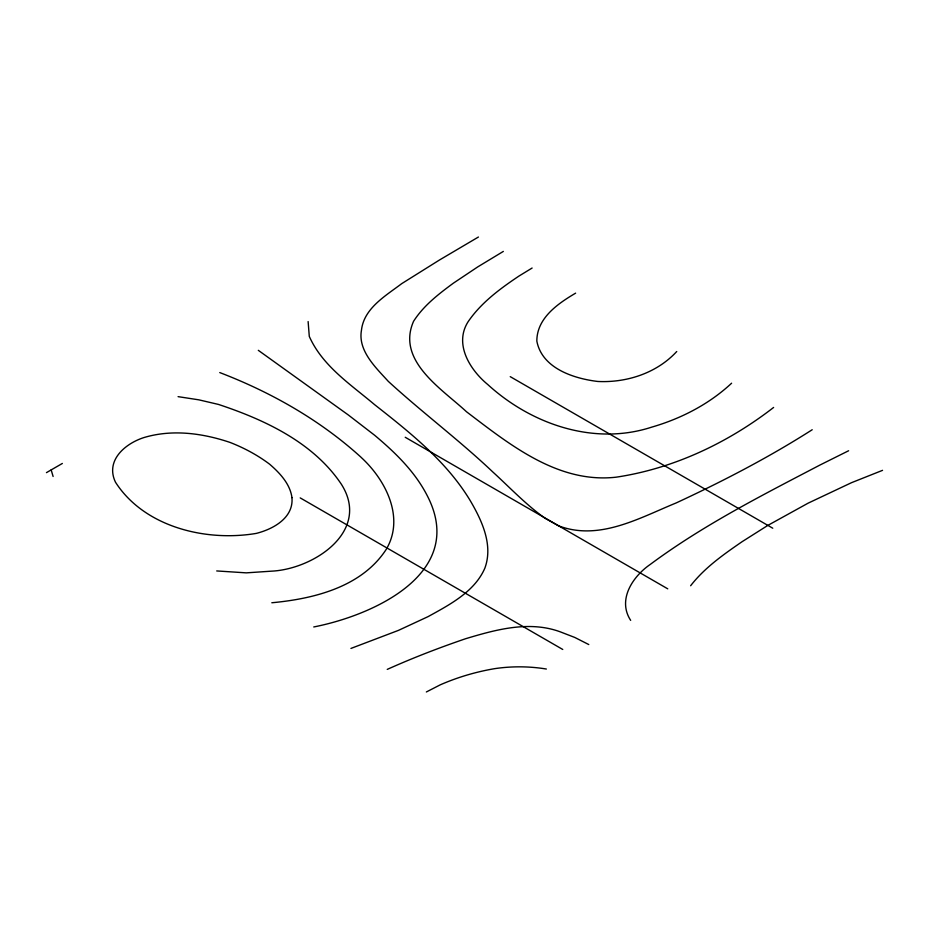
<?xml version="1.0" encoding="UTF-8"?>
<svg xmlns="http://www.w3.org/2000/svg" width="929" height="929" viewBox="0 0 929 929"><rect width="100%" height="100%" fill="white"/><g stroke="black" fill="none" stroke-linecap="round" stroke-linejoin="round"><path stroke-width="1.39" d="M690.63 585.746C704.6 567.724 723.517 554.485 742.143 541.665L767.865 525.384L808.125 503.158L851.452 482.708L882.55 470.341M676.742 351.522L676.509 351.754C656.664 373.11 626.866 382.818 598.125 381.482L597.242 381.401C573.379 378.428 541.944 368.198 536.834 341.082C536.823 318.078 557.876 303.609 575.632 293.146M731.611 383.201C709.082 404.208 681.085 418.642 651.624 427.166C593.898 446.001 531.191 424.205 487.795 384.56C470.074 369.963 453.921 344.369 467.972 321.933C480.955 302.796 499.988 288.768 518.997 276.041L532.12 268.028M773.613 407.448C727.895 442.866 673.56 468.634 616.136 477.181C558.05 483.719 509.858 444.701 466.486 411.744C442.065 388.996 396.137 360.905 413.556 321.318L413.986 320.644C424.019 305.281 438.743 293.936 453.364 283.182L477.703 266.925L503.344 251.411M812.213 429.732C768.747 457.463 722.89 481.257 676.149 502.949C639.326 518.01 599.205 541.189 558.666 525.86L545.242 518.37C526.069 504.83 510.009 487.667 492.742 471.909C459.286 440.183 422.277 412.511 388.299 381.366C375.757 367.547 357.688 350.686 361.474 330.132C363.936 308.231 385.709 295.794 401.688 283.659L439.475 260.004L478.423 237.023M46.45 472.64L62.359 463.455M426.353 691.977L440.253 684.836C457.567 677.253 475.822 671.876 494.449 668.694A98.021 56.588 0 0 1 543.302 668.555L546.368 669.031M848.618 450.751L819.924 465.057C761.885 495.412 702.951 525.257 650.254 564.426C632.8 576.386 617.158 599.693 630.663 620.363M387.242 669.391C412.801 657.918 438.964 647.838 465.464 638.769C495.842 629.63 529.031 620.421 560.129 631.79L574.796 637.457L588.777 644.552M350.941 648.43L398.436 630.385L428.083 616.624C449.694 604.686 474.661 591.75 484.868 568.13C493.357 544.998 481.954 520.635 470.306 500.754C446.686 461.492 410.142 432.6 374.608 404.661C350.628 384.397 322.479 366.049 309.287 336.403L308.126 321.562M313.747 626.959C374.097 615.137 467.461 572.659 427.108 495.424L427.108 495.424C414.764 471.398 395.057 452.388 374.608 435.236L348.352 414.996L258.308 350.326M271.814 602.758C313.944 598.857 361.857 586.989 386.29 549.26C404.974 517.604 385.732 480.072 361.474 457.695L360.963 457.184C320.099 420.047 271.14 392.27 219.767 372.575M216.712 570.94L246.278 572.856L271.523 571.161C313.537 569.21 371.252 531.342 341.373 484.253C313.456 442.506 264.719 419.734 218.466 404.429L198.818 399.83L178.078 396.648M510.242 376.651L772.765 528.218M405.23 437.269L667.754 588.835M300.218 497.898L562.753 649.464M51.176 469.911L53.104 476.484M291.95 497.63C293.761 517.767 273.44 528.961 256.787 533.269L256.23 533.409C205.971 541.897 144.367 527.219 115.463 482.174C105.174 460.575 124.927 443.83 143.472 437.71C171.749 429.047 202.15 433.077 229.73 442.32L231.1 442.843C244.78 448.277 257.821 455.303 269.596 464.175C279.687 472.873 290.138 483.904 291.95 497.63"/></g></svg>
